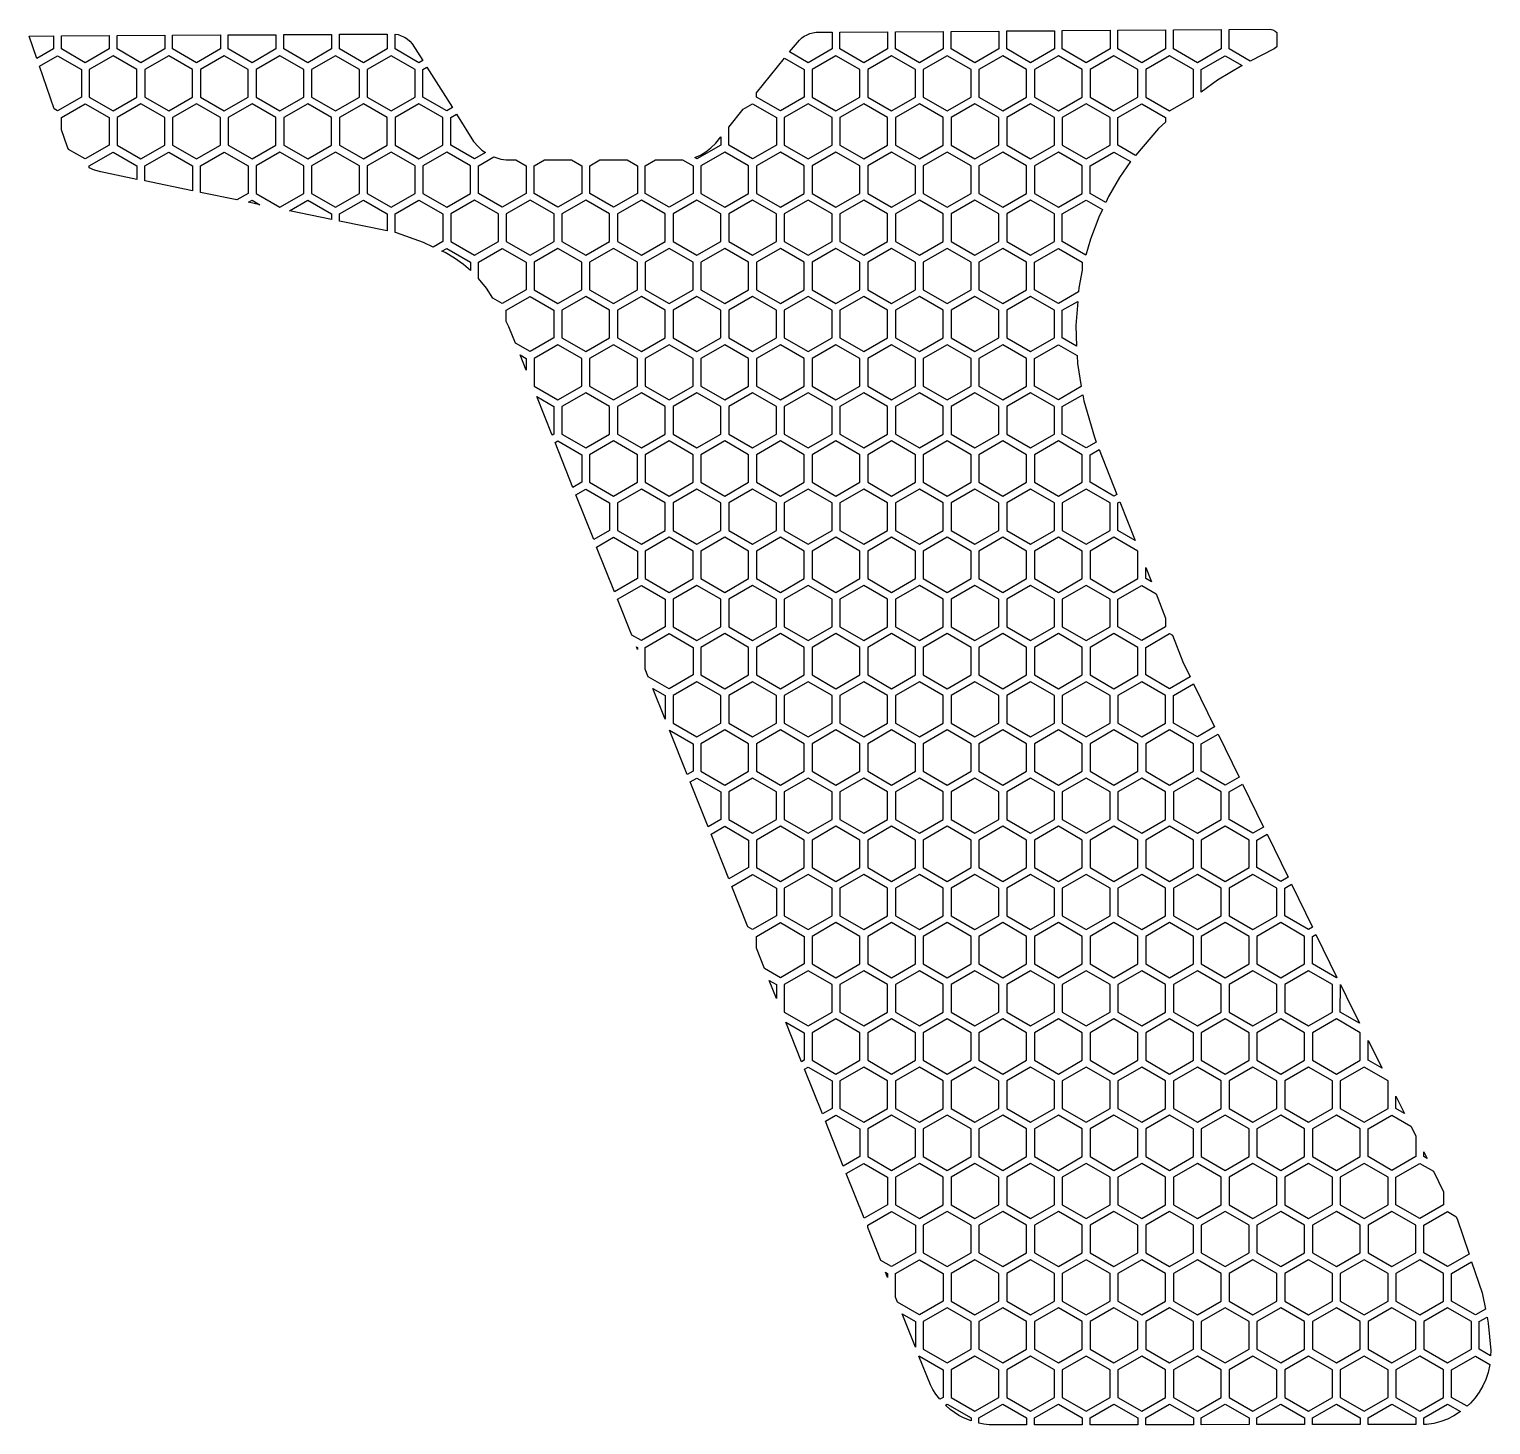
# Model space of a CAD drawing. Header units: millimetres. Extents: x 103.6 to 196.4, y -162.6 to -74.
import ezdxf

# ---------------------------------------------------------------- set-up
doc = ezdxf.new("R2010")
doc.units = ezdxf.units.MM

# ---------------------------------------------------------------- blocks, each defined once
blk = doc.blocks.new('HEX')
blk.add_lwpolyline([(1.516, 0.875), (0, 1.75), (-1.516, 0.875), (-1.516, -0.875), (0, -1.75), (1.516, -0.875)], close=True)

msp = doc.modelspace()

# ---------------------------------------------------------------- linework, layer by layer
for points in [[(152.503, -74.667), (152.653, -74.535), (152.817, -74.421), (152.991, -74.328), (153.175, -74.254), (153.366, -74.202), (153.564, -74.172), (154.577, -74.165), (154.577, -75.229), (153.061, -76.104), (151.886, -75.426), (152.503, -74.667)], [(158.108, -74.142), (158.108, -75.229), (156.592, -76.104), (155.077, -75.229), (155.077, -74.162), (158.108, -74.142)], [(161.639, -74.118), (161.639, -75.229), (160.123, -76.104), (158.608, -75.229), (158.608, -74.139), (161.639, -74.118)], [(165.17, -74.095), (165.17, -75.229), (163.655, -76.104), (162.139, -75.229), (162.139, -74.115), (165.17, -74.095)], [(168.701, -74.072), (168.701, -75.229), (167.186, -76.104), (165.67, -75.229), (165.67, -74.092), (168.701, -74.072)], [(172.232, -74.048), (172.232, -75.229), (170.717, -76.104), (169.201, -75.229), (169.201, -74.068), (172.232, -74.048)], [(175.763, -74.025), (175.763, -75.229), (174.248, -76.104), (172.732, -75.229), (172.732, -74.045), (175.763, -74.025)], [(179.294, -74.001), (179.294, -75.229), (177.779, -76.104), (176.263, -75.229), (176.263, -74.021), (179.294, -74.001)], [(182.826, -75.106), (182.664, -75.234), (181.131, -76.001), (179.794, -75.229), (179.794, -73.998), (182.392, -73.981), (182.571, -74.02), (182.721, -74.1), (182.826, -74.197), (182.826, -75.106)], [(103.595, -74.418), (105.142, -74.409), (105.142, -75.229), (104.084, -75.84), (103.595, -74.418)], [(108.673, -74.388), (108.673, -75.229), (107.157, -76.104), (105.642, -75.229), (105.642, -74.406), (108.673, -74.388)], [(112.204, -74.367), (112.204, -75.229), (110.688, -76.104), (109.173, -75.229), (109.173, -74.385), (112.204, -74.367)], [(115.735, -74.347), (115.735, -75.229), (114.219, -76.104), (112.704, -75.229), (112.704, -74.365), (115.735, -74.347)], [(119.266, -74.326), (119.266, -75.229), (117.75, -76.104), (116.235, -75.229), (116.235, -74.344), (119.266, -74.326)], [(122.797, -74.306), (122.797, -75.229), (121.281, -76.104), (119.766, -75.229), (119.766, -74.323), (122.797, -74.306)], [(126.328, -74.285), (126.328, -75.229), (124.813, -76.104), (123.297, -75.229), (123.297, -74.303), (126.328, -74.285)], [(127.017, -74.323), (127.224, -74.391), (127.42, -74.484), (127.604, -74.601), (127.772, -74.741), (127.922, -74.902), (128.589, -75.963), (128.344, -76.104), (126.828, -75.229), (126.828, -74.287), (127.017, -74.323)], [(104.249, -76.322), (105.392, -75.662), (106.907, -76.537), (106.907, -78.287), (105.392, -79.162), (105.184, -79.043), (104.249, -76.322)], [(151.567, -75.819), (152.811, -76.537), (152.811, -78.287), (151.296, -79.162), (149.78, -78.287), (149.78, -78.022), (151.567, -75.819)], [(179.059, -77.22), (178.029, -77.971), (178.029, -76.537), (179.544, -75.662), (180.621, -76.284), (179.059, -77.22)], [(130.469, -78.955), (130.109, -79.162), (128.594, -78.287), (128.594, -76.537), (128.855, -76.387), (130.469, -78.955)], [(106.098, -81.609), (105.994, -81.4), (105.642, -80.373), (105.642, -79.595), (107.157, -78.72), (108.673, -79.595), (108.673, -81.345), (107.157, -82.22), (106.098, -81.609)], [(148.935, -79.064), (149.53, -78.72), (151.046, -79.595), (151.046, -81.345), (149.53, -82.22), (148.015, -81.345), (148.015, -80.198), (148.935, -79.064)], [(175.32, -80.278), (173.853, -81.992), (172.732, -81.345), (172.732, -79.595), (174.248, -78.72), (175.763, -79.595), (175.763, -79.875), (175.32, -80.278)], [(131.817, -81.1), (132.095, -81.426), (132.347, -81.652), (132.577, -81.815), (131.875, -82.22), (130.359, -81.345), (130.359, -79.595), (130.735, -79.378), (131.817, -81.1)], [(145.857, -82.136), (146.229, -81.982), (146.57, -81.776), (146.887, -81.52), (147.189, -81.216), (147.515, -80.815), (147.515, -81.345), (145.999, -82.22), (145.857, -82.136)], [(108.145, -83.041), (107.749, -82.927), (107.407, -82.788), (107.407, -82.653), (108.923, -81.778), (110.438, -82.653), (110.438, -83.513), (108.145, -83.041)], [(110.938, -83.617), (110.938, -82.653), (112.454, -81.778), (113.969, -82.653), (113.969, -84.241), (110.938, -83.617)], [(114.469, -84.344), (114.469, -82.653), (115.985, -81.778), (117.5, -82.653), (117.5, -84.403), (116.778, -84.82), (114.469, -84.344)], [(133.227, -82.132), (133.551, -82.221), (133.885, -82.271), (134.494, -82.271), (135.156, -82.653), (135.156, -84.403), (133.64, -85.278), (132.125, -84.403), (132.125, -82.653), (133.109, -82.085), (133.227, -82.132)], [(138.03, -82.274), (138.687, -82.653), (138.687, -84.403), (137.171, -85.278), (135.656, -84.403), (135.656, -82.653), (136.315, -82.273), (138.03, -82.274)], [(141.567, -82.278), (142.218, -82.653), (142.218, -84.403), (140.702, -85.278), (139.187, -84.403), (139.187, -82.653), (139.841, -82.276), (141.567, -82.278)], [(143.366, -82.279), (145.088, -82.272), (145.749, -82.653), (145.749, -84.403), (144.234, -85.278), (142.718, -84.403), (142.718, -82.653), (143.366, -82.279)], [(172.839, -83.399), (172.136, -84.611), (171.961, -84.977), (170.967, -84.403), (170.967, -82.653), (172.482, -81.778), (173.535, -82.386), (172.839, -83.399)], [(117.515, -84.972), (117.75, -84.836), (118.246, -85.123), (117.515, -84.972)], [(120.117, -85.508), (121.281, -84.836), (122.797, -85.711), (122.797, -86.061), (120.117, -85.508)], [(123.297, -86.164), (123.297, -85.711), (124.813, -84.836), (126.328, -85.711), (126.328, -86.789), (123.297, -86.164)], [(128.629, -87.516), (126.924, -86.911), (126.828, -86.892), (126.828, -85.711), (128.344, -84.836), (129.859, -85.711), (129.859, -87.461), (129.256, -87.81), (128.629, -87.516)], [(171.514, -85.915), (170.985, -87.311), (170.697, -88.325), (169.201, -87.461), (169.201, -85.711), (170.717, -84.836), (171.745, -85.43), (171.514, -85.915)], [(131.182, -88.924), (130.606, -88.515), (130.012, -88.165), (129.807, -88.069), (130.109, -87.894), (131.625, -88.769), (131.625, -89.307), (131.182, -88.924)], [(132.631, -90.42), (132.125, -89.812), (132.125, -88.769), (133.64, -87.894), (135.156, -88.769), (135.156, -90.519), (133.64, -91.394), (133.046, -91.051), (132.631, -90.42)], [(170.253, -90.396), (170.231, -90.655), (168.951, -91.394), (167.436, -90.519), (167.436, -88.769), (168.951, -87.894), (170.467, -88.769), (170.467, -89.29), (170.253, -90.396)], [(134.057, -92.871), (133.89, -92.547), (133.89, -91.827), (135.406, -90.952), (136.921, -91.827), (136.921, -93.577), (135.406, -94.452), (134.472, -93.913), (134.057, -92.871)], [(170.054, -92.799), (170.113, -94.104), (169.201, -93.577), (169.201, -91.827), (170.181, -91.262), (170.054, -92.799)], [(134.77, -94.663), (135.156, -94.886), (135.156, -95.63), (134.77, -94.663)], [(170.163, -95.202), (170.41, -96.668), (168.951, -97.511), (167.436, -96.636), (167.436, -94.886), (168.951, -94.011), (170.14, -94.697), (170.163, -95.202)], [(135.825, -97.311), (136.921, -97.944), (136.921, -99.694), (136.802, -99.762), (135.825, -97.311)], [(170.564, -97.575), (171.241, -99.892), (171.361, -100.196), (170.717, -100.569), (169.201, -99.694), (169.201, -97.944), (170.499, -97.194), (170.564, -97.575)], [(136.989, -100.232), (137.171, -100.127), (138.687, -101.002), (138.687, -102.752), (138.122, -103.077), (136.989, -100.232)], [(172.67, -103.518), (172.482, -103.627), (170.967, -102.752), (170.967, -101.002), (171.546, -100.667), (172.67, -103.518)], [(138.309, -103.547), (138.937, -103.185), (140.452, -104.06), (140.452, -105.81), (139.443, -106.392), (138.309, -103.547)], [(173.82, -106.438), (172.732, -105.81), (172.732, -104.06), (172.855, -103.989), (173.82, -106.438)], [(139.63, -106.862), (140.702, -106.243), (142.218, -107.118), (142.218, -108.868), (140.764, -109.707), (139.63, -106.862)], [(174.86, -109.077), (174.498, -108.868), (174.498, -108.158), (174.86, -109.077)], [(140.952, -110.181), (142.468, -109.301), (143.984, -110.176), (143.984, -111.926), (142.468, -112.801), (141.855, -112.447), (140.952, -110.181)], [(175.763, -111.37), (175.763, -111.926), (174.248, -112.801), (172.732, -111.926), (172.732, -110.176), (174.248, -109.301), (175.154, -109.824), (175.763, -111.37)], [(142.154, -113.196), (142.218, -113.234), (142.218, -113.358), (142.154, -113.196)], [(142.718, -114.613), (142.718, -113.234), (144.234, -112.359), (145.749, -113.234), (145.749, -114.984), (144.234, -115.859), (142.91, -115.094), (142.718, -114.613)], [(176.855, -114.14), (177.324, -115.102), (176.013, -115.859), (174.498, -114.984), (174.498, -113.234), (176.013, -112.359), (176.194, -112.463), (176.855, -114.14)], [(143.208, -115.844), (143.984, -116.292), (143.984, -117.79), (143.208, -115.844)], [(178.877, -118.283), (177.779, -118.917), (176.263, -118.042), (176.263, -116.292), (177.544, -115.552), (178.877, -118.283)], [(144.263, -118.492), (145.749, -119.35), (145.749, -121.1), (145.386, -121.309), (144.263, -118.492)], [(180.43, -121.463), (179.544, -121.975), (178.029, -121.1), (178.029, -119.35), (179.097, -118.733), (180.43, -121.463)], [(145.573, -121.779), (145.999, -121.533), (147.515, -122.408), (147.515, -124.158), (146.706, -124.624), (145.573, -121.779)], [(181.982, -124.644), (181.31, -125.033), (179.794, -124.158), (179.794, -122.408), (180.65, -121.914), (181.982, -124.644)], [(146.893, -125.094), (147.765, -124.591), (149.28, -125.466), (149.28, -127.216), (148.027, -127.939), (146.893, -125.094)], [(183.535, -127.825), (183.076, -128.091), (181.56, -127.216), (181.56, -125.466), (182.202, -125.095), (183.535, -127.825)], [(148.214, -128.409), (149.53, -127.649), (151.046, -128.524), (151.046, -130.274), (149.53, -131.149), (149.238, -130.98), (148.214, -128.409)], [(185.088, -131.006), (184.841, -131.149), (183.326, -130.274), (183.326, -128.524), (183.755, -128.276), (185.088, -131.006)], [(149.78, -132.341), (149.78, -131.582), (151.296, -130.707), (152.811, -131.582), (152.811, -133.332), (151.296, -134.207), (150.293, -133.628), (149.78, -132.341)], [(186.64, -134.187), (186.607, -134.207), (185.091, -133.332), (185.091, -131.582), (185.308, -131.457), (186.64, -134.187)], [(150.591, -134.377), (151.046, -134.64), (151.046, -135.518), (150.591, -134.377)], [(186.86, -134.638), (187.226, -135.387), (188.078, -137.095), (186.857, -136.39), (186.86, -134.638)], [(151.646, -137.025), (152.811, -137.698), (152.811, -139.448), (152.649, -139.542), (151.646, -137.025)], [(189.508, -139.959), (188.622, -139.448), (188.622, -138.185), (189.508, -139.959)], [(152.836, -140.011), (153.061, -139.881), (154.577, -140.756), (154.577, -142.506), (153.969, -142.856), (152.836, -140.011)], [(190.937, -142.823), (190.388, -142.506), (190.388, -141.722), (190.937, -142.823)], [(154.156, -143.326), (154.827, -142.939), (156.342, -143.814), (156.342, -145.564), (155.29, -146.171), (154.156, -143.326)], [(191.653, -144.257), (191.653, -145.564), (190.138, -146.439), (188.622, -145.564), (188.622, -143.814), (190.138, -142.939), (191.342, -143.634), (191.653, -144.257)], [(192.367, -145.687), (192.153, -145.564), (192.153, -145.259), (192.367, -145.687)], [(155.477, -146.641), (156.592, -145.997), (158.108, -146.872), (158.108, -148.622), (156.61, -149.486), (155.477, -146.641)], [(193.419, -147.794), (193.419, -148.622), (191.903, -149.497), (190.388, -148.622), (190.388, -146.872), (191.903, -145.997), (192.772, -146.498), (193.419, -147.794)], [(156.842, -150.069), (156.842, -149.93), (158.358, -149.055), (159.873, -149.93), (159.873, -151.68), (158.358, -152.555), (157.676, -152.161), (156.842, -150.069)], [(194.278, -149.516), (195.035, -151.766), (193.669, -152.555), (192.153, -151.68), (192.153, -149.93), (193.669, -149.055), (194.202, -149.362), (194.278, -149.516)], [(158.608, -154.501), (158.608, -152.988), (160.123, -152.113), (161.639, -152.988), (161.639, -154.738), (160.123, -155.613), (158.731, -154.809), (158.608, -154.501)], [(157.974, -152.911), (158.108, -152.988), (158.108, -153.246), (157.974, -152.911)], [(195.86, -154.217), (196.069, -155.246), (195.434, -155.613), (193.919, -154.738), (193.919, -152.988), (195.198, -152.249), (195.86, -154.217)], [(159.029, -155.558), (159.873, -156.046), (159.873, -157.678), (159.029, -155.558)], [(196.252, -156.153), (196.412, -157.88), (196.405, -158.212), (195.684, -157.796), (195.684, -156.046), (196.173, -155.763), (196.252, -156.153)], [(161.424, -160.978), (161.169, -160.648), (160.985, -160.36), (160.821, -160.057), (160.099, -158.243), (160.123, -158.229), (161.639, -159.104), (161.639, -160.854), (161.424, -160.978)], [(196.353, -158.759), (196.241, -159.279), (196.094, -159.712), (195.907, -160.125), (195.681, -160.515), (195.42, -160.88), (195.125, -161.216), (194.905, -161.423), (193.919, -160.854), (193.919, -159.104), (195.434, -158.229), (196.353, -158.759)], [(163.405, -162.351), (162.932, -162.158), (162.637, -162.001), (162.355, -161.824), (162.087, -161.627), (161.775, -161.353), (161.889, -161.287), (163.405, -162.162), (163.405, -162.351)], [(164.548, -162.595), (164.209, -162.556), (163.905, -162.497), (163.905, -162.162), (165.42, -161.287), (166.936, -162.162), (166.936, -162.594), (164.548, -162.595)], [(167.436, -162.594), (167.436, -162.162), (168.951, -161.287), (170.467, -162.162), (170.467, -162.592), (167.436, -162.594)], [(170.967, -162.592), (170.967, -162.162), (172.482, -161.287), (173.998, -162.162), (173.998, -162.591), (170.967, -162.592)], [(174.498, -162.591), (174.498, -162.162), (176.013, -161.287), (177.529, -162.162), (177.529, -162.589), (174.498, -162.591)], [(178.029, -162.589), (178.029, -162.162), (179.544, -161.287), (181.06, -162.162), (181.06, -162.588), (178.029, -162.589)], [(181.56, -162.588), (181.56, -162.162), (183.076, -161.287), (184.591, -162.162), (184.591, -162.587), (181.56, -162.588)], [(185.091, -162.586), (185.091, -162.162), (186.607, -161.287), (188.122, -162.162), (188.122, -162.585), (185.091, -162.586)], [(188.622, -162.585), (188.622, -162.162), (190.138, -161.287), (191.653, -162.162), (191.653, -162.584), (188.622, -162.585)], [(194.49, -161.761), (194.065, -162.034), (193.661, -162.234), (193.237, -162.394), (192.793, -162.511), (192.334, -162.583), (192.153, -162.583), (192.153, -162.162), (193.669, -161.287), (194.49, -161.761)]]:
    msp.add_lwpolyline(points, close=True)

# ---------------------------------------------------------------- block references
for p in [(108.923, -77.412), (112.454, -77.412), (115.985, -77.412), (119.516, -77.412), (123.047, -77.412), (126.578, -77.412), (154.827, -77.412), (158.358, -77.412), (161.889, -77.412), (165.42, -77.412), (168.951, -77.412), (172.482, -77.412), (176.013, -77.412), (110.688, -80.47), (114.219, -80.47), (117.75, -80.47), (121.281, -80.47), (124.813, -80.47), (128.344, -80.47), (153.061, -80.47), (156.592, -80.47), (160.123, -80.47), (163.655, -80.47), (167.186, -80.47), (170.717, -80.47), (119.516, -83.528), (123.047, -83.528), (126.578, -83.528), (130.109, -83.528), (147.765, -83.528), (151.296, -83.528), (154.827, -83.528), (158.358, -83.528), (161.889, -83.528), (165.42, -83.528), (168.951, -83.528), (131.875, -86.586), (135.406, -86.586), (138.937, -86.586), (142.468, -86.586), (145.999, -86.586), (149.53, -86.586), (153.061, -86.586), (156.592, -86.586), (160.123, -86.586), (163.655, -86.586), (167.186, -86.586), (137.171, -89.644), (140.702, -89.644), (144.234, -89.644), (147.765, -89.644), (151.296, -89.644), (154.827, -89.644), (158.358, -89.644), (161.889, -89.644), (165.42, -89.644), (138.937, -92.702), (142.468, -92.702), (145.999, -92.702), (149.53, -92.702), (153.061, -92.702), (156.592, -92.702), (160.123, -92.702), (163.655, -92.702), (167.186, -92.702), (137.171, -95.761), (140.702, -95.761), (144.234, -95.761), (147.765, -95.761), (151.296, -95.761), (154.827, -95.761), (158.358, -95.761), (161.889, -95.761), (165.42, -95.761), (138.937, -98.819), (142.468, -98.819), (145.999, -98.819), (149.53, -98.819), (153.061, -98.819), (156.592, -98.819), (160.123, -98.819), (163.655, -98.819), (167.186, -98.819), (140.702, -101.877), (144.234, -101.877), (147.765, -101.877), (151.296, -101.877), (154.827, -101.877), (158.358, -101.877), (161.889, -101.877), (165.42, -101.877), (168.951, -101.877), (142.468, -104.935), (145.999, -104.935), (149.53, -104.935), (153.061, -104.935), (156.592, -104.935), (160.123, -104.935), (163.655, -104.935), (167.186, -104.935), (170.717, -104.935), (144.234, -107.993), (147.765, -107.993), (151.296, -107.993), (154.827, -107.993), (158.358, -107.993), (161.889, -107.993), (165.42, -107.993), (168.951, -107.993), (172.482, -107.993), (145.999, -111.051), (149.53, -111.051), (153.061, -111.051), (156.592, -111.051), (160.123, -111.051), (163.655, -111.051), (167.186, -111.051), (170.717, -111.051), (147.765, -114.109), (151.296, -114.109), (154.827, -114.109), (158.358, -114.109), (161.889, -114.109), (165.42, -114.109), (168.951, -114.109), (172.482, -114.109), (145.999, -117.167), (149.53, -117.167), (153.061, -117.167), (156.592, -117.167), (160.123, -117.167), (163.655, -117.167), (167.186, -117.167), (170.717, -117.167), (174.248, -117.167), (147.765, -120.225), (151.296, -120.225), (154.827, -120.225), (158.358, -120.225), (161.889, -120.225), (165.42, -120.225), (168.951, -120.225), (172.482, -120.225), (176.013, -120.225), (149.53, -123.283), (153.061, -123.283), (156.592, -123.283), (160.123, -123.283), (163.655, -123.283), (167.186, -123.283), (170.717, -123.283), (174.248, -123.283), (177.779, -123.283), (151.296, -126.341), (154.827, -126.341), (158.358, -126.341), (161.889, -126.341), (165.42, -126.341), (168.951, -126.341), (172.482, -126.341), (176.013, -126.341), (179.544, -126.341), (153.061, -129.399), (156.592, -129.399), (160.123, -129.399), (163.655, -129.399), (167.186, -129.399), (170.717, -129.399), (174.248, -129.399), (177.779, -129.399), (181.31, -129.399), (154.827, -132.457), (158.358, -132.457), (161.889, -132.457), (165.42, -132.457), (168.951, -132.457), (172.482, -132.457), (176.013, -132.457), (179.544, -132.457), (183.076, -132.457), (153.061, -135.515), (156.592, -135.515), (160.123, -135.515), (163.655, -135.515), (167.186, -135.515), (170.717, -135.515), (174.248, -135.515), (177.779, -135.515), (181.31, -135.515), (184.841, -135.515), (154.827, -138.573), (158.358, -138.573), (161.889, -138.573), (165.42, -138.573), (168.951, -138.573), (172.482, -138.573), (176.013, -138.573), (179.544, -138.573), (183.076, -138.573), (186.607, -138.573), (156.592, -141.631), (160.123, -141.631), (163.655, -141.631), (167.186, -141.631), (170.717, -141.631), (174.248, -141.631), (177.779, -141.631), (181.31, -141.631), (184.841, -141.631), (188.372, -141.631), (158.358, -144.689), (161.889, -144.689), (165.42, -144.689), (168.951, -144.689), (172.482, -144.689), (176.013, -144.689), (179.544, -144.689), (183.076, -144.689), (186.607, -144.689), (160.123, -147.747), (163.655, -147.747), (167.186, -147.747), (170.717, -147.747), (174.248, -147.747), (177.779, -147.747), (181.31, -147.747), (184.841, -147.747), (188.372, -147.747), (161.889, -150.805), (165.42, -150.805), (168.951, -150.805), (172.482, -150.805), (176.013, -150.805), (179.544, -150.805), (183.076, -150.805), (186.607, -150.805), (190.138, -150.805), (163.655, -153.863), (167.186, -153.863), (170.717, -153.863), (174.248, -153.863), (177.779, -153.863), (181.31, -153.863), (184.841, -153.863), (188.372, -153.863), (191.903, -153.863), (161.889, -156.921), (165.42, -156.921), (168.951, -156.921), (172.482, -156.921), (176.013, -156.921), (179.544, -156.921), (183.076, -156.921), (186.607, -156.921), (190.138, -156.921), (193.669, -156.921), (163.655, -159.979), (167.186, -159.979), (170.717, -159.979), (174.248, -159.979), (177.779, -159.979), (181.31, -159.979), (184.841, -159.979), (188.372, -159.979), (191.903, -159.979)]:
    msp.add_blockref('HEX', p)

doc.saveas('drawing.dxf')
